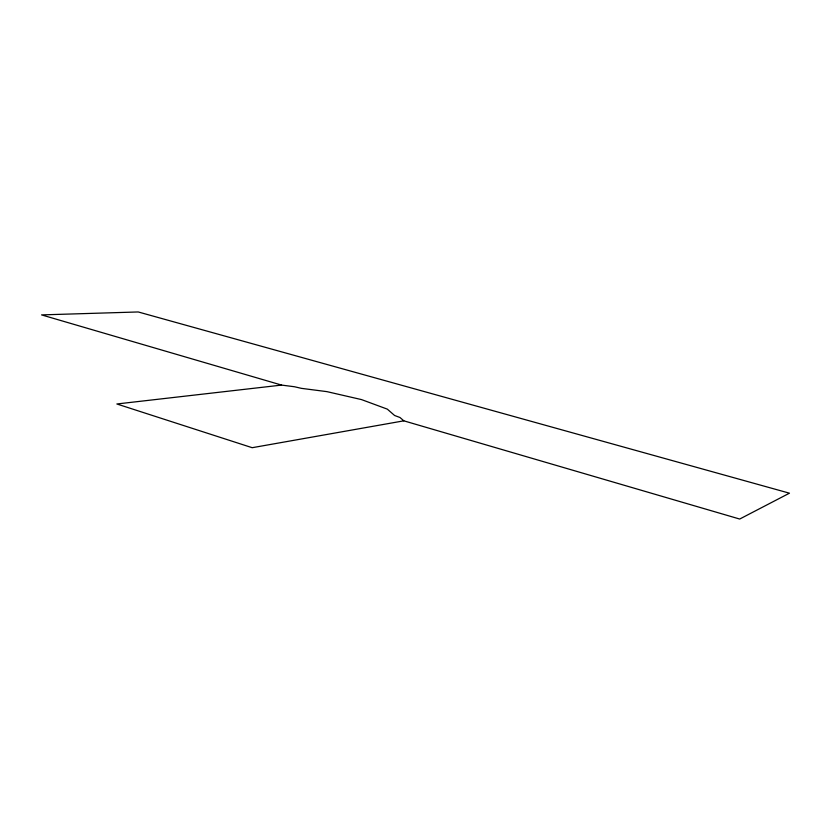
<?xml version="1.0" encoding="UTF-8"?>
<svg xmlns="http://www.w3.org/2000/svg" width="831" height="831" viewBox="0 0 831 831"><rect width="100%" height="100%" fill="white"/><g stroke="black" fill="none" stroke-linecap="round" stroke-linejoin="round"><path stroke-width="1.25" d="M403.835 420.829L252.198 447.701L116.859 403.98L281.584 385.085L294.538 386.758L301.404 388.347L326.947 391.64L361.527 399.597L387.319 409.132L394.6 415.49L399.991 417.505L403.835 420.829L739.694 519.043L789.45 493.188L138.226 311.957L41.55 314.897L281.584 385.085"/></g></svg>
